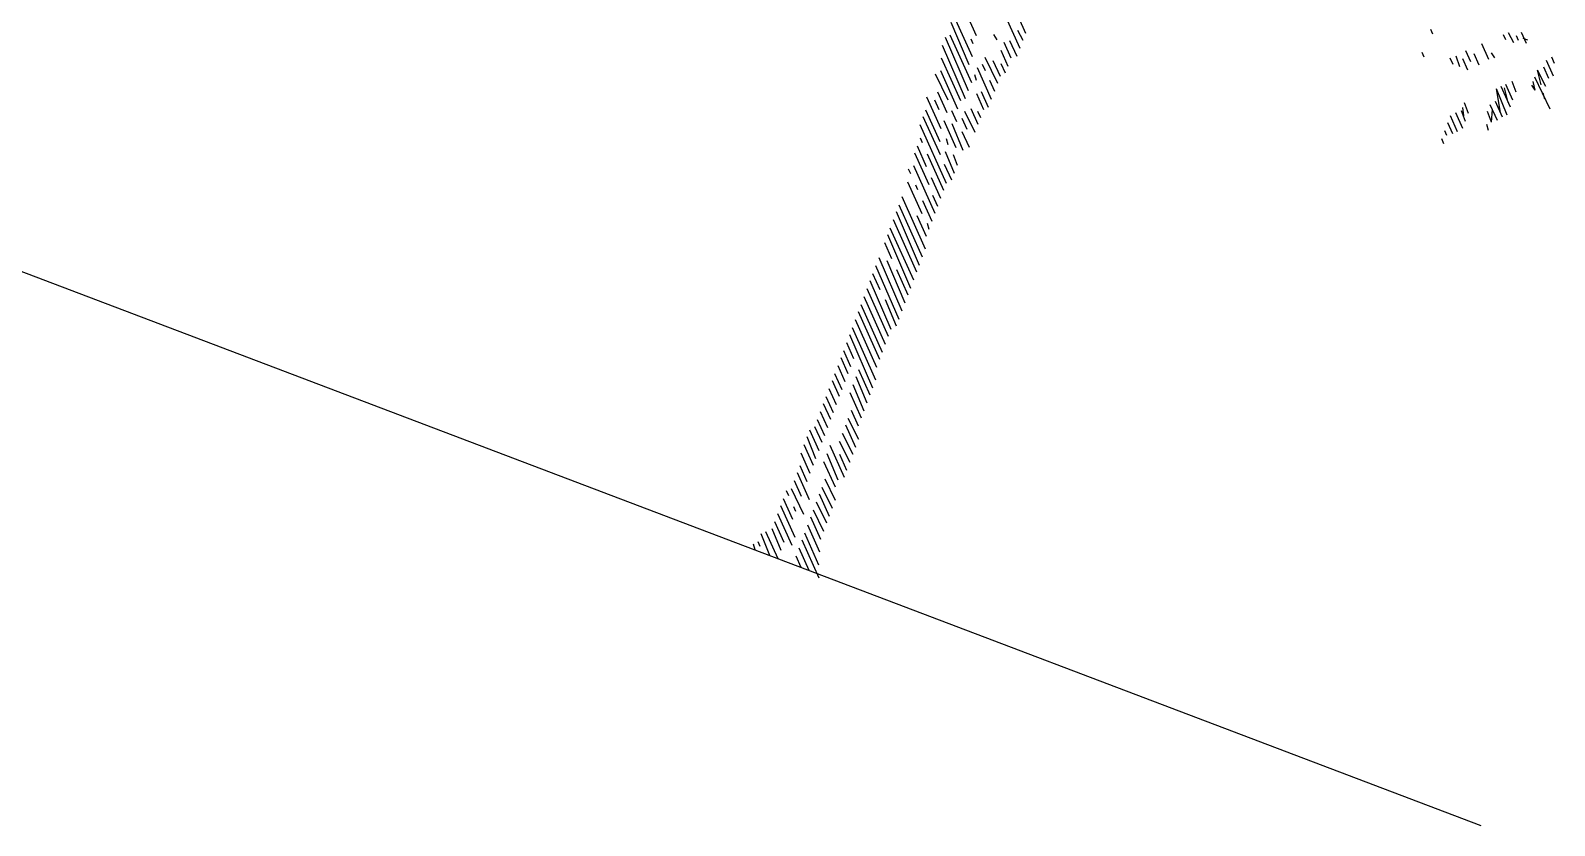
# Model space of a CAD drawing. Header units: metres. Extents: x 1851427 to 1852022, y 5183007 to 5183309.
# Drawn here: x 1851986.91 to 1852000.14, y 5183037.29 to 5183044.19 of the extents above; entities that cross this region are included whole.
import ezdxf

# ---------------------------------------------------------------- set-up
doc = ezdxf.new("R2010")
doc.units = ezdxf.units.M
doc.header["$LTSCALE"] = 2.5
for name, color, linetype in [('FEUIL', 7, 'CONTINUOUS'), ('PRO_VOI', 7, 'CONTINUOUS'), ('TRONC', 7, 'CONTINUOUS')]:
    doc.layers.add(name, color=color, linetype=linetype)
doc.layers.add('PRO_BAT', color=252, linetype='CONTINUOUS', lineweight=18)

# ---------------------------------------------------------------- blocks, each defined once
blk = doc.blocks.new('00_prunus')
at = {"layer": 'FEUIL', "color": 62, "linetype": 'Continuous'}
for p, q in [((-2.0938, 3.0884), (-2.0582, 3.1239)), ((-2.0938, 3.1036), (-2.0734, 3.1036)), ((-2.0582, 3.0884), (-2.043, 3.1036)), ((-2.0582, 3.0884), (-2.043, 3.1036)), ((-2.043, 3.0731), (-2.0074, 3.1036)), ((-2.0074, 3.0731), (-1.9922, 3.0884)), ((-2.2462, 3.002), (-2.1954, 3.0528)), ((-2.2309, 3.0528), (-2.2106, 3.0731)), ((-2.2817, 2.8699), (-2.175, 2.9715)), ((-2.2309, 2.9868), (-2.1954, 3.0223)), ((-2.2309, 2.9512), (-2.175, 3.002)), ((-2.2106, 2.9512), (-2.175, 3.002)), ((-1.9922, 2.9868), (-1.9718, 3.002)), ((-1.9718, 2.9715), (-1.921, 3.0223)), ((-1.9414, 2.936), (-1.9058, 2.9715)), ((-1.9058, 2.936), (-1.8702, 2.9715)), ((-1.7178, 2.9868), (-1.7026, 3.002)), ((-2.2462, 2.9004), (-2.2309, 2.9207)), ((-2.1954, 2.9207), (-2.175, 2.9512)), ((-2.1954, 2.9207), (-2.175, 2.936)), ((-2.1242, 2.8852), (-2.0938, 2.9207)), ((-2.1242, 2.8496), (-2.0734, 2.9004)), ((-1.9058, 2.9004), (-1.8702, 2.936)), ((-1.8702, 2.9004), (-1.8398, 2.936)), ((-1.8398, 2.9004), (-1.8194, 2.9207)), ((-1.7178, 2.8852), (-1.7026, 2.9004)), ((-2.1242, 2.8191), (-2.0582, 2.8852)), ((-2.1242, 2.7836), (-2.043, 2.8699)), ((-2.109, 2.8344), (-2.0734, 2.8852)), ((-2.0938, 2.7836), (-2.043, 2.8699)), ((-2.109, 2.7683), (-2.0582, 2.8191)), ((-2.0938, 2.748), (-2.043, 2.7988)), ((-2.0734, 2.7328), (-2.0582, 2.7836)), ((-2.0734, 2.7328), (-2.043, 2.7683)), ((-2.0734, 2.6972), (-2.0582, 2.7175)), ((-1.9718, 2.7328), (-1.9414, 2.7683)), ((-1.9718, 2.6972), (-1.9414, 2.7328)), ((-1.9718, 2.6667), (-1.921, 2.7175)), ((-1.9566, 2.7175), (-1.9414, 2.748)), ((-1.9566, 2.6464), (-1.9058, 2.6972)), ((-1.9414, 2.6312), (-1.9058, 2.6667)), ((-1.921, 2.6159), (-1.9058, 2.6312)), ((-1.921, 2.5804), (-1.9058, 2.5956))]:
    blk.add_line(p, q, dxfattribs=at)
at = {"layer": 'TRONC', "color": 39, "linetype": 'Continuous'}
for p, q in [((-0.143, 2.3924), (-0.0922, 2.4432)), ((-0.143, 2.3264), (-0.0414, 2.428)), ((-0.143, 2.3619), (-0.1075, 2.3924)), ((-0.143, 2.2908), (-0.0922, 2.3416)), ((-0.0414, 2.3264), (-0.0211, 2.3416)), ((0.0297, 2.2248), (0.1821, 2.3772)), ((0.0449, 2.3111), (0.111, 2.3772)), ((-0.1227, 2.2756), (-0.0719, 2.3264)), ((-0.1227, 2.24), (-0.0719, 2.2908)), ((-0.0059, 2.1232), (0.1465, 2.2756)), ((0.0297, 2.1892), (0.1618, 2.3264)), ((0.0449, 2.2756), (0.0602, 2.2908)), ((-0.1227, 2.2095), (-0.0922, 2.24)), ((-0.1075, 2.1892), (-0.0567, 2.24)), ((-0.1075, 2.1587), (-0.0211, 2.24)), ((-0.0414, 2.1892), (-0.0211, 2.2095)), ((-0.0059, 2.0876), (0.1618, 2.2603)), ((-0.0059, 2.052), (0.1618, 2.2248)), ((-0.1075, 2.0876), (-0.0059, 2.1892)), ((-0.1075, 2.1232), (-0.0719, 2.1587)), ((-0.0211, 2.1384), (-0.0059, 2.1587)), ((0.0094, 2.0368), (0.1465, 2.174)), ((-0.1075, 2.052), (-0.0567, 2.1028)), ((-0.0922, 2.0368), (-0.0414, 2.0876)), ((0.0094, 2.0012), (0.1313, 2.1232)), ((0.0602, 2.0216), (0.1465, 2.1028)), ((-0.0922, 2.0012), (-0.0719, 2.0216)), ((-0.0922, 1.9708), (-0.0414, 2.0216)), ((0.0449, 1.9708), (0.111, 2.0368)), ((-0.0922, 1.9352), (-0.0211, 2.0012)), ((-0.0567, 1.9352), (-0.0211, 1.9708)), ((-0.0059, 1.9504), (0.0297, 1.986)), ((0.0449, 1.8996), (0.1465, 2.0012)), ((0.0805, 1.9708), (0.111, 2.0012)), ((-0.0922, 1.8692), (-0.0414, 1.92)), ((-0.0719, 1.8488), (0.0094, 1.9352)), ((-0.0414, 1.8488), (0.0449, 1.9352)), ((0.0094, 1.798), (0.1313, 1.92)), ((0.0297, 1.8488), (0.1313, 1.9504)), ((-0.0567, 1.6964), (0.1313, 1.8844)), ((-0.0059, 1.8488), (0.0094, 1.8692)), ((0.0957, 1.8184), (0.111, 1.8336)), ((-0.0719, 1.7828), (-0.0414, 1.8184)), ((-0.0719, 1.7472), (-0.0059, 1.8184)), ((-0.0719, 1.7168), (-0.0211, 1.7676)), ((-0.0567, 1.666), (0.0602, 1.7828)), ((0.0094, 1.666), (0.111, 1.7676)), ((0.0449, 1.732), (0.111, 1.798)), ((-0.0567, 1.5644), (0.0957, 1.7168)), ((-0.0567, 1.6304), (0.0094, 1.6964)), ((-0.0059, 1.544), (0.0957, 1.6456)), ((0.0449, 1.6304), (0.0602, 1.6456)), ((0.0957, 1.6812), (0.111, 1.6964)), ((-0.0719, 1.412), (0.0957, 1.5796)), ((-0.0567, 1.5948), (-0.0211, 1.6304)), ((-0.0567, 1.5288), (0.0094, 1.5948)), ((-0.0719, 1.3764), (0.0957, 1.544)), ((-0.0719, 1.3408), (0.0957, 1.5136)), ((-0.0567, 1.4628), (0.0094, 1.5288)), ((-0.0567, 1.4932), (-0.0414, 1.5136)), ((-0.0719, 1.3104), (0.0957, 1.478)), ((-0.0719, 1.2748), (0.0957, 1.4424)), ((-0.0719, 1.2392), (0.0957, 1.412)), ((0.0449, 1.3256), (0.0957, 1.3764)), ((-0.0719, 1.1732), (0.0602, 1.3104)), ((-0.0719, 1.1376), (0.0957, 1.3104)), ((-0.0719, 1.2088), (0.0094, 1.29)), ((-0.0719, 1.1021), (0.0957, 1.2748)), ((-0.0567, 1.0513), (0.0957, 1.2088)), ((0.0449, 1.1884), (0.0957, 1.2392)), ((-0.0719, 1.0716), (0.0094, 1.158)), ((-0.0567, 1.0208), (0.0957, 1.1732)), ((-0.0567, 0.9852), (0.0957, 1.1376)), ((-0.0567, 0.9497), (0.0957, 1.1021)), ((-0.0567, 0.9192), (0.0957, 1.0716)), ((-0.0567, 0.8836), (0.0957, 1.036)), ((-0.0719, 0.8328), (0.0957, 1.0005)), ((-0.0719, 0.7973), (0.0957, 0.97)), ((0.0449, 0.8836), (0.0957, 0.9344)), ((0.0449, 0.8481), (0.0957, 0.8989)), ((-0.0719, 0.7668), (0.0094, 0.8481)), ((0.0449, 0.8176), (0.0957, 0.8684)), ((0.0449, 0.782), (0.0957, 0.8328)), ((-0.0719, 0.7312), (0.0094, 0.8176)), ((-0.0719, 0.6957), (0.0094, 0.782)), ((0.0449, 0.7465), (0.0957, 0.7973)), ((0.0449, 0.716), (0.0957, 0.7668)), ((-0.0719, 0.6652), (0.0094, 0.7465)), ((0.0449, 0.6804), (0.0957, 0.7312)), ((0.0449, 0.6449), (0.0957, 0.6957)), ((-0.0922, 0.5788), (-0.0211, 0.6449)), ((-0.0719, 0.6296), (-0.0211, 0.6804)), ((0.0449, 0.6144), (0.0957, 0.6652)), ((-0.0922, 0.5433), (-0.0211, 0.6144)), ((-0.0922, 0.5128), (-0.0211, 0.5788)), ((0.0449, 0.5788), (0.0957, 0.6296)), ((0.0449, 0.5433), (0.0957, 0.5941)), ((-0.0922, 0.4772), (-0.0211, 0.5433)), ((-0.0922, 0.4112), (0.0094, 0.5128)), ((0.0449, 0.5128), (0.0957, 0.5636)), ((0.0449, 0.4772), (0.111, 0.5433)), ((0.0449, 0.4417), (0.111, 0.5128)), ((-0.0922, 0.4417), (-0.0414, 0.4925)), ((-0.0719, 0.3909), (0.0094, 0.4772)), ((-0.0719, 0.3604), (0.0094, 0.4417)), ((0.0449, 0.4112), (0.111, 0.4772)), ((0.0449, 0.3756), (0.111, 0.4417)), ((0.0449, 0.3401), (0.0957, 0.3909)), ((-0.0922, 0.3096), (-0.0211, 0.3756)), ((-0.0922, 0.274), (-0.0211, 0.3401)), ((0.0094, 0.274), (0.0957, 0.3604)), ((0.0449, 0.274), (0.0957, 0.3248)), ((-0.0922, 0.2385), (-0.0211, 0.3096)), ((-0.0922, 0.208), (-0.0211, 0.274)), ((0.0094, 0.208), (0.0957, 0.2893)), ((0.0957, 0.2588), (0.111, 0.274)), ((-0.0922, 0.1724), (-0.0211, 0.2385)), ((-0.0922, 0.1369), (-0.0211, 0.208)), ((0.0094, 0.1064), (0.111, 0.208)), ((0.0449, 0.1724), (0.111, 0.2385)), ((0.0449, 0.208), (0.0602, 0.2232)), ((-0.1227, 0.0353), (-0.0211, 0.1369)), ((-0.1075, 0.0861), (-0.0211, 0.1724)), ((0.0094, 0.0708), (0.111, 0.1724)), ((0.0449, 0.0708), (0.111, 0.1369)), ((-0.143, -0.0155), (-0.0211, 0.1064)), ((-0.0922, -0.0003), (-0.0211, 0.0708)), ((0.0449, 0.0353), (0.111, 0.1064)), ((0.0449, -0.0003), (0.1313, 0.0861)), ((0.0805, -0.0003), (0.1465, 0.0708)), ((-0.0567, -0.0003), (-0.0211, 0.0353)), ((0.1313, 0.02), (0.1465, 0.0353)), ((0.1465, -0.0003), (0.1618, 0.02))]:
    blk.add_line(p, q, dxfattribs=at)

msp = doc.modelspace()

# ---------------------------------------------------------------- linework, layer by layer
at = {"layer": 'PRO_VOI', "color": 81, "flags": 128}
msp.add_lwpolyline([(1851976.314, 5183046.088), (1851999.5, 5183037.285)], dxfattribs=at)

# ---------------------------------------------------------------- block references
at = {"layer": 'PRO_BAT', "xscale": -2.100000000007398, "yscale": 2.099999999994905, "zscale": 2.1, "rotation": 339.22055588187}
msp.add_blockref('00_prunus', (1851993.486, 5183039.569), dxfattribs=at)

doc.saveas('drawing.dxf')
